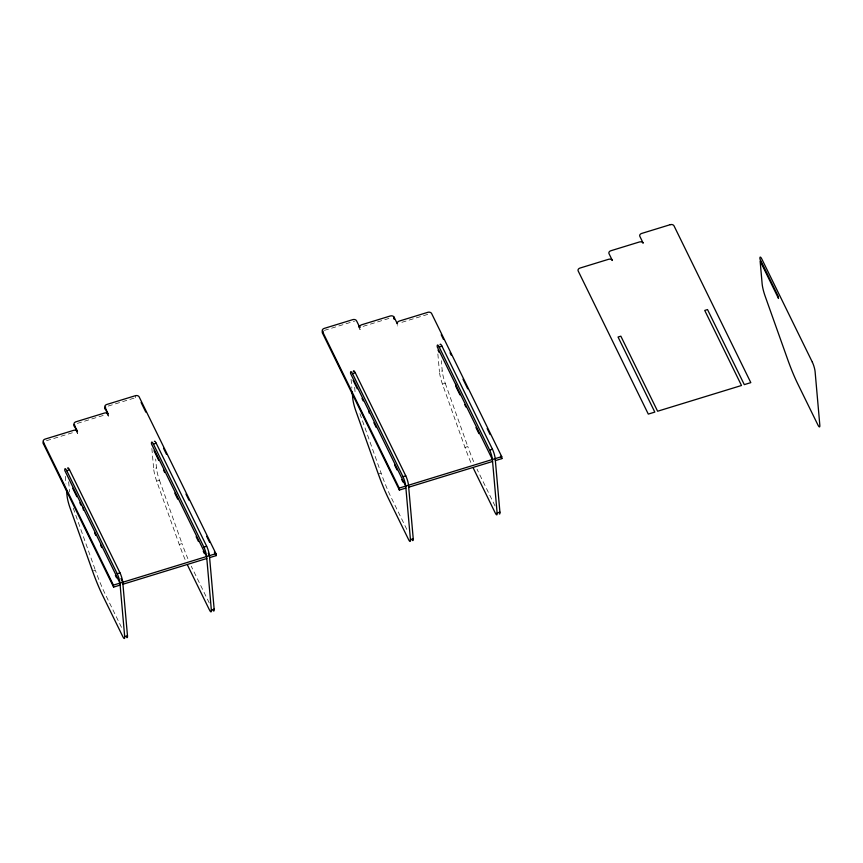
<?xml version="1.0" encoding="UTF-8"?>
<svg xmlns="http://www.w3.org/2000/svg" width="863" height="863" viewBox="0 0 863 863"><rect width="100%" height="100%" fill="white"/><g stroke="black" fill="none" stroke-linecap="round" stroke-linejoin="round"><path stroke-width="0.65" stroke-dasharray="4.32 3.24" d="M324.369 330.4L352.956 321.629A2.977 2.211 -5 0 1 353.711 321.478M363.129 326.354L389.224 318.35M108.199 406.074L135.534 397.681A2.977 2.211 -5 0 1 137.066 397.53M401.888 322.309L427.983 314.305A2.977 2.211 -5 0 1 429.515 314.143M77.357 423.388L103.463 415.383M46.526 440.702L72.632 432.687M470.842 462.46A62.535 11.51 72.9 0 1 464.995 447.422L442.449 384.111A12.805 2.362 72.9 0 1 439.44 371.748L442.234 370.896L441.338 360.734M185.07 559.494A62.535 11.51 72.9 0 1 179.234 544.456L156.678 481.144A12.805 2.362 72.9 0 1 153.668 468.782L156.462 467.929L155.685 459.03M442.449 384.111L445.243 383.258A12.805 2.362 72.9 0 1 442.234 370.896M156.678 481.144L159.472 480.292A12.805 2.362 72.9 0 1 156.462 467.929M378.328 474.024L381.122 473.172A62.535 11.51 72.9 0 0 391.176 497.498L407.757 531.328M464.995 447.422L467.8 446.57A62.535 11.51 72.9 0 0 473.636 461.608M93.495 570.777L95.351 570.206A62.535 11.51 72.9 0 0 105.415 594.531L121.985 628.361M179.234 544.456L182.028 543.604A62.535 11.51 72.9 0 0 187.864 558.641M495.028 505.934L477.854 470.896A62.535 11.51 72.9 0 1 477.023 469.159M359.094 327.595L360.098 329.644A2.977 2.211 -5 0 1 359.925 329.083M209.256 602.967L192.093 567.93A62.535 11.51 72.9 0 1 191.252 566.193M107.497 414.143L108.501 416.182A2.977 2.211 -5 0 0 107.627 415.276M76.667 431.446L77.67 433.496A2.977 2.211 -5 0 0 76.796 432.59M445.243 383.258L467.8 446.57M359.914 413.657L381.122 473.172M159.472 480.292L182.028 543.604M73.247 508.156L95.351 570.206M437.865 353.959L439.44 371.748M354.661 387.325L355.222 393.679M351.079 379.289L351.867 388.188M151.877 448.458L153.668 468.782M135.362 395.707L135.534 397.681M68.673 481.824L69.569 491.986M65.308 476.322L65.987 483.949M397.606 325.977A2.977 2.211 -5 0 1 397.498 325.707M354.488 321.478A2.977 2.211 -5 0 1 354.866 321.532"/><path stroke-width="1.29" d="M352.201 391.996L352.762 398.35A12.805 2.362 72.9 0 0 355.772 410.712L378.328 474.024A62.535 11.51 72.9 0 0 388.382 498.35L408.512 539.44A6.947 1.273 72.9 0 0 410.443 539.591L405.718 486.085L350.572 373.496A6.947 1.273 72.9 0 1 352.503 373.647L355.297 372.794L405.772 475.826A6.947 1.273 72.9 0 1 408.512 485.222L413.237 538.728A6.947 1.273 72.9 0 1 412.169 540.055M473.377 468.21A62.535 11.51 72.9 0 0 475.06 471.748L495.189 512.838A6.947 1.273 72.9 0 0 497.12 512.989L492.395 459.483L437.239 346.894A6.947 1.273 72.9 0 1 439.181 347.045L441.975 346.192L492.449 449.224A6.947 1.273 72.9 0 1 495.189 458.62L499.914 512.126A6.947 1.273 72.9 0 1 499.321 513.927M66.548 490.303L66.99 495.384A12.805 2.362 72.9 0 0 70 507.746L92.557 571.058A62.535 11.51 72.9 0 0 102.621 595.384L122.74 636.473A6.947 1.273 72.9 0 0 124.682 636.624L119.957 583.118L64.801 470.529A6.947 1.273 72.9 0 1 66.731 470.68L69.525 469.828L120 572.859A6.947 1.273 72.9 0 1 122.751 582.255L127.476 635.761A6.947 1.273 72.9 0 1 126.656 637.379M187.616 565.243A62.535 11.51 72.9 0 0 189.299 568.782L209.418 609.871A6.947 1.273 72.9 0 0 211.349 610.022L206.635 556.516L151.478 443.927A6.947 1.273 72.9 0 1 153.409 444.078L156.203 443.226L206.678 546.257A6.947 1.273 72.9 0 1 209.429 555.653L214.153 609.159A6.947 1.273 72.9 0 1 213.085 610.486M352.503 373.647L402.978 476.678L405.772 475.826M439.181 347.045L489.645 450.076L492.449 449.224M66.731 470.68L117.206 573.712L120 572.859M153.409 444.078L203.884 547.11L206.678 546.257M399.375 490.065L399.202 488.08L501.716 456.624L431.608 313.506A2.977 2.211 -5 0 0 427.811 312.32L399.224 321.09A2.977 2.211 -5 0 0 397.433 323.992L394.089 317.174A2.977 2.211 -5 0 0 390.292 315.987L361.716 324.758A2.977 2.211 -5 0 0 359.914 327.66L356.57 320.842A2.977 2.211 -5 0 0 352.773 319.644L324.197 328.415A2.977 2.211 -5 0 0 322.406 331.327L322.579 333.312L399.375 490.065L405.901 488.059M408.695 487.207L492.568 461.468M495.373 460.605L501.888 458.598L501.716 456.624M120.13 585.092L113.603 587.099L113.431 585.114L215.955 553.658L139.159 396.894A2.977 2.211 -5 0 0 135.362 395.707L106.775 404.477A2.977 2.211 -5 0 0 104.984 407.379L107.497 414.143L107.325 412.158M122.924 584.24L206.807 558.49M209.601 557.638L216.128 555.632L215.955 553.658M410.443 539.591L413.237 538.728M497.12 512.989L499.914 512.126M124.682 636.624L127.476 635.761M211.349 610.022L214.153 609.159M441.209 334.736L443.56 339.547M450.044 352.773L451.22 355.178M463.01 379.224L467.724 388.846M487.164 428.533L490.108 434.553M500.713 456.193L501.888 458.598M438.016 350.087L439.202 352.514M459.957 394.876L455.804 386.408L455.632 384.423M464.704 404.564L465.88 406.991M475.966 427.563L478.933 433.614M353.118 380.324L357.26 388.792M362.007 398.479L363.194 400.907M373.873 422.697L376.246 427.53M394.628 465.06L397.002 469.904M401.748 479.591L402.935 482.007M322.406 331.327L399.202 488.08M141.101 402.492L145.825 412.136M163.549 448.318L166.505 454.348M185.998 494.132L188.954 500.162M206.678 536.344L209.633 542.374M214.358 552.018L216.128 555.632M208.242 553.237L209.429 555.653M154.024 450.756L158.77 460.443M163.517 470.119L164.704 472.546M174.779 493.129L177.746 499.181M196.128 536.7L198.501 541.543M203.247 551.23L204.434 553.658M104.984 407.379L108.328 414.208A2.977 2.211 -5 0 0 104.531 413.021L75.944 421.791A2.977 2.211 -5 0 0 74.153 424.693L76.667 431.446L76.494 429.472M74.153 424.693L77.497 431.511A2.977 2.211 -5 0 0 73.7 430.324L45.113 439.094A2.977 2.211 -5 0 0 43.323 442.007L43.495 443.981L113.603 587.099M120.971 578.62L122.751 582.255M72.686 488.253L76.839 496.721M79.806 502.773L80.993 505.2M94.628 533.043L95.815 535.459M100.561 545.146L101.748 547.574M115.383 575.416L116.57 577.832M43.323 442.007L113.431 585.114M394.089 317.174L394.262 319.159M368.954 411.025L369.127 413.01M358.911 325.61L359.094 327.595M83.182 508.059L83.366 510.044M489.645 450.076A6.947 1.273 72.9 0 1 492.395 459.483M440.065 344.639A6.947 1.273 72.9 0 1 441.975 346.192M402.978 476.678A6.947 1.273 72.9 0 1 405.718 486.085M393.916 318.652A2.977 2.211 -5 0 1 394.111 318.889M322.579 333.312A2.977 2.211 -5 0 1 323.107 331.101M353.334 371.608A6.947 1.273 72.9 0 1 355.297 372.794M117.206 573.712A6.947 1.273 72.9 0 1 119.957 583.118M203.884 547.11A6.947 1.273 72.9 0 1 206.635 556.516M43.495 443.981A2.977 2.211 -5 0 1 43.603 442.288M74.326 426.678A2.977 2.211 -5 0 1 74.628 424.715M105.157 409.364A2.977 2.211 -5 0 1 105.685 407.163M154.38 441.403A6.947 1.273 72.9 0 1 156.203 443.226M67.616 468.264A6.947 1.273 72.9 0 1 69.525 469.828M670.217 224.682L641.64 233.452A2.977 2.211 -5 0 0 639.85 236.354L643.194 243.183A2.977 2.211 -5 0 0 639.386 241.985L610.81 250.766A2.977 2.211 -5 0 0 609.019 253.668L612.363 260.486A2.977 2.211 -5 0 0 608.555 259.299L579.979 268.069A2.977 2.211 -5 0 0 578.188 270.982L648.296 414.089L654.823 412.093L618.048 337.034L620.842 336.171L657.617 411.23L741.5 385.491L704.726 310.432L707.52 309.569L744.294 384.628L750.81 382.633L674.025 225.869A2.977 2.211 -5 0 0 670.217 224.682M812.342 362.158L761.878 259.127A6.947 1.273 72.9 0 0 759.936 258.976L778.329 296.505L778.502 298.479L760.12 260.96L762.137 283.83A12.805 2.362 72.9 0 0 765.147 296.192L787.692 359.504A62.535 11.51 72.9 0 0 797.757 383.83L817.887 424.909A6.947 1.273 72.9 0 0 819.818 425.06L815.093 371.554A6.947 1.273 72.9 0 0 812.342 362.158"/></g></svg>
